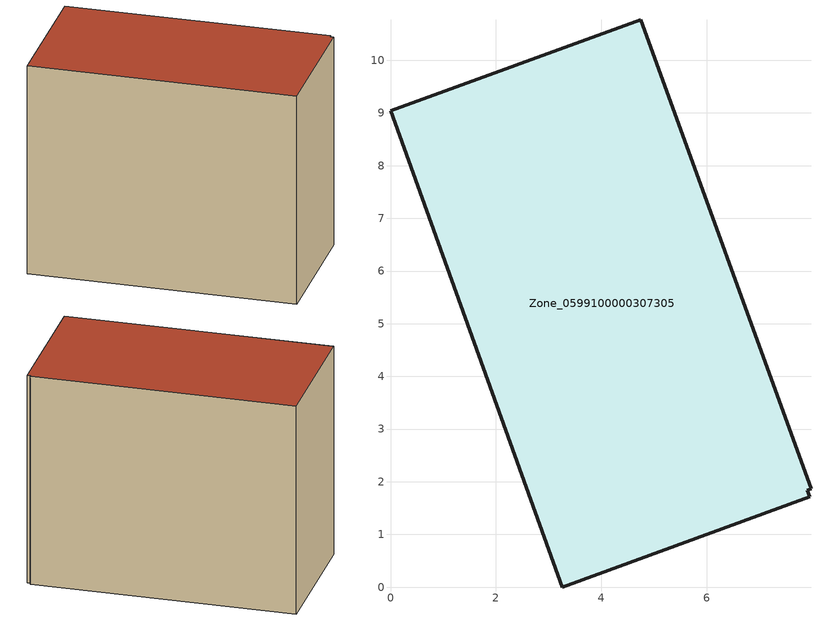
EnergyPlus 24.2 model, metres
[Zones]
Zone_0599100000307305
 floor ground (C_G): 7.98,1.87 7.91,1.84 7.96,1.71 3.26,0 0,9.04 4.75,10.77 z0
 wall outside (C_F): 7.98,1.87 4.75,10.77 0,9.04 3.26,0 7.96,1.71 7.91,1.84 7.98,1.87 z0:7.88
 roof outside (C_R): 7.91,1.84 7.98,1.87 4.75,10.77 0,9.04 3.26,0 7.96,1.71 z7.88
[BUILDING]
Pand.0599100000307305: North Axis=0; Terrain=City; Loads Convergence Tolerance Value=0.04; Temperature Convergence Tolerance Value=0.4; Solar Distribution=FullExterior; Maximum Number of Warmup Days=25; Minimum Number of Warmup Days=1
[Site:Location]
Rotterdam.The.Hague.AP_ZH_NLD Design_Conditions: Latitude=51.96; Longitude=4.45; Time Zone=1; Elevation=-4.5
[SITE:GROUNDTEMPERATURE:BUILDINGSURFACE]
18, 18, 18, 18, 18, 18, 18, 18, 18, 18, 18, 18
[MATERIAL] Thermal Absorptance=0.9; Solar Absorptance=0.7; Visible Absorptance=0.7
Name | Roughness | Thickness | Conductivity | Density | Specific Heat
G.TI.1975-1991 | MediumSmooth | 0.15 | 0.288461 | 540 | 1210
F.TI.1975-1991 | Rough | 0.3 | 0.230769 | 1920 | 840
R.TI.1975-1991 | MediumRough | 0.2 | 0.153846 | 1500 | 1000
[CONSTRUCTION]
C_G: G.TI.1975-1991
C_F: F.TI.1975-1991
C_R: R.TI.1975-1991
[ZONE]
Zone_0599100000307305: Type=1; Multiplier=1; Ceiling Height=Autocalculate; Volume=Autocalculate; Floor Area=autocalculate; Part of Total Floor Area=Yes
[ZONEINFILTRATION:DESIGNFLOWRATE]
Infil_Zone_0599100000307305: Zone or ZoneList or Space or SpaceList=Zone_0599100000307305; Schedule=AlwaysOn; Design Flow Rate Calculation Method=Flow/Area; Flow Rate per Floor Area=0.003; Constant Term Coefficient=1; Temperature Term Coefficient=0; Velocity Term Coefficient=0; Velocity Squared Term Coefficient=0
[HVACTEMPLATE:ZONE:IDEALLOADSAIRSYSTEM]
Zone_0599100000307305: Maximum Heating Supply Air Temperature=50; Minimum Cooling Supply Air Temperature=13; Maximum Heating Supply Air Humidity Ratio=0.0156; Minimum Cooling Supply Air Humidity Ratio=0.0077; Heating Limit=NoLimit; Cooling Limit=NoLimit; Dehumidification Control Type=ConstantSensibleHeatRatio; Cooling Sensible Heat Ratio=0.7; Dehumidification Setpoint=60; Humidification Control Type=None; Humidification Setpoint=30; Outdoor Air Method=None; Outdoor Air Flow Rate per Person=0.00944; Outdoor Air Flow Rate per Zone Floor Area=0; Outdoor Air Flow Rate per Zone=0; Demand Controlled Ventilation Type=None; Outdoor Air Economizer Type=NoEconomizer; Heat Recovery Type=None; Sensible Heat Recovery Effectiveness=0.7; Latent Heat Recovery Effectiveness=0.65
[ZONECONTROL:THERMOSTAT]
ThermostatControl_Zone_0599100000307305: Zone or ZoneList=Zone_0599100000307305; Control Type Schedule=DualSetpointControlType; Control 1=Thermostat_Zone_0599100000307305; Temperature Difference Between Cutout And Setpoint=0
[THERMOSTATSETPOINT:DUALSETPOINT]
Thermostat_Zone_0599100000307305: Heating Setpoint Temperature Schedule=HeatingSetpoint_Zone_0599100000307305; Cooling Setpoint Temperature Schedule=CoolingSetpoint_Zone_0599100000307305
[SCHEDULE:COMPACT]
HeatingSetpoint_Zone_0599100000307305: Through: 12/31, For: AllDays, Until: 24:00, 21
CoolingSetpoint_Zone_0599100000307305: Through: 12/31, For: AllDays, Until: 24:00, 24
DualSetpointControlType: Through: 12/31, For: AllDays, Until: 24:00, 4
AlwaysOn: Through: 12/31, For: AllDays, Until: 24:00, 1
